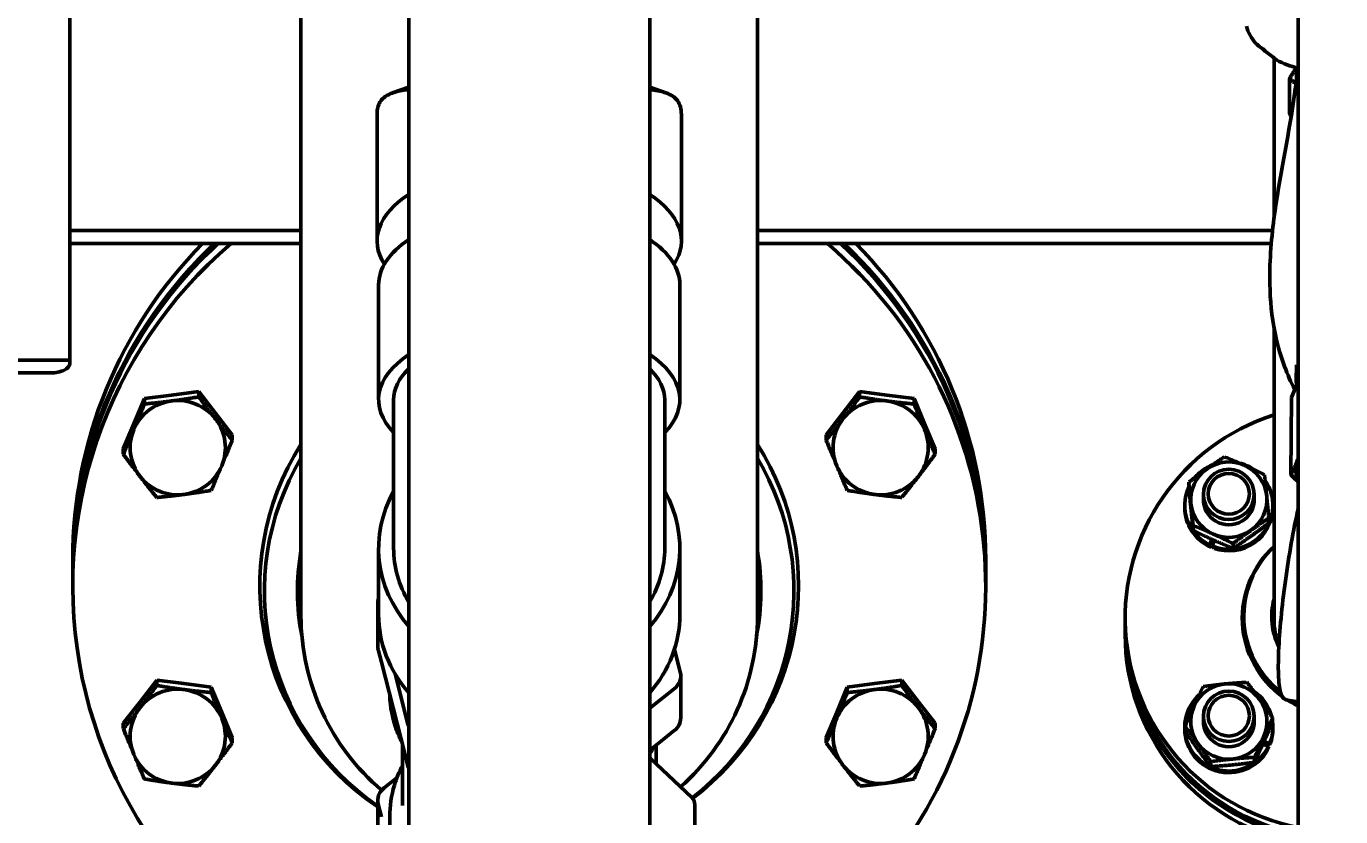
# Model space of a CAD drawing. Header units: inches. Extents: x 11 to 1621, y 11 to 1332.
# Drawn here: x 747.79 to 760.75, y 306.96 to 314.76 of the extents above; entities that cross this region are included whole.
import ezdxf

# ---------------------------------------------------------------- set-up
doc = ezdxf.new("R2010")
doc.units = ezdxf.units.IN
doc.header["$LTSCALE"] = 48
doc.header["$MEASUREMENT"] = 0
doc.layers.add('Dimension (ANSI)', color=7, linetype='Continuous', lineweight=25)
doc.layers.add('Visible (ANSI)', color=7, linetype='Continuous', lineweight=50)
doc.styles.add('Dimension Text', font='tahoma.ttf')
doc.dimstyles.new('ELC FT', dxfattribs={"dimscale": 48, "dimtxt": 0.12, "dimasz": 0.098425, "dimexe": 0.05, "dimexo": 0.1, "dimgap": 0.031496, "dimtad": 1, "dimdec": 5, "dimzin": 3, "dimdsep": 46, "dimlunit": 4, "dimtxsty": 'Dimension Text', "dimcen": 0.09, "dimdle": 0.5, "dimclrd": 5, "dimclre": 5, "dimclrt": 256, "dimadec": 1, "dimazin": 3, "dimtfac": 0.833333, "dimtofl": 0, "dimtmove": 0, "dimatfit": 3, "dimfxl": 0, "dimfrac": 2, "dimtolj": 1, "dimtzin": 0, "dimlwd": 25, "dimlwe": 25, "dimarcsym": 0})

# ---------------------------------------------------------------- blocks, each defined once
blk = doc.blocks.new('*D15')
at = {"layer": 'Defpoints', "color": 0, "linetype": 'Continuous', "transparency": 16777216}
for p in [(804.877, 319.63), (264.502, 280.771), (804.877, 187.693)]:
    blk.add_point(p, dxfattribs=at)
at = {"layer": 'Dimension (ANSI)', "color": 5, "linetype": 'Continuous', "lineweight": 25, "transparency": 16777216}
for p, q in [((804.877, 314.83), (804.877, 185.293)), ((264.502, 275.971), (264.502, 185.293)), ((269.227, 187.693), (800.153, 187.693))]:
    blk.add_line(p, q, dxfattribs=at)
at = {"layer": 'Dimension (ANSI)', "color": 5, "linetype": 'Continuous', "transparency": 16777216}
for points in [[(269.227, 188.48), (269.227, 186.905), (264.502, 187.693)], [(800.153, 188.48), (800.153, 186.905), (804.877, 187.693)]]:
    blk.add_solid(points, dxfattribs=at)
at = {"layer": 'Dimension (ANSI)', "linetype": 'Continuous', "lineweight": 25, "transparency": 16777216, "insert": (534.752, 192.841), "char_height": 5.76, "attachment_point": 5, "style": 'Dimension Text'}
blk.add_mtext('\\A1;45\'-0 3/8"', dxfattribs=at)
blk = doc.blocks.new('*D25')
at = {"layer": 'Defpoints', "color": 0, "linetype": 'Continuous', "transparency": 16777216}
for p in [(804.877, 319.63), (744.252, 285.943), (804.877, 225.928)]:
    blk.add_point(p, dxfattribs=at)
at = {"layer": 'Dimension (ANSI)', "color": 5, "linetype": 'Continuous', "lineweight": 25, "transparency": 16777216}
for p, q in [((804.877, 314.83), (804.877, 223.528)), ((744.252, 281.143), (744.252, 223.528)), ((748.977, 225.928), (800.153, 225.928))]:
    blk.add_line(p, q, dxfattribs=at)
at = {"layer": 'Dimension (ANSI)', "color": 5, "linetype": 'Continuous', "transparency": 16777216}
for points in [[(748.977, 226.715), (748.977, 225.141), (744.252, 225.928)], [(800.153, 226.715), (800.153, 225.141), (804.877, 225.928)]]:
    blk.add_solid(points, dxfattribs=at)
at = {"layer": 'Dimension (ANSI)', "linetype": 'Continuous', "lineweight": 25, "transparency": 16777216, "insert": (774.565, 231.076), "char_height": 5.76, "attachment_point": 5, "style": 'Dimension Text'}
blk.add_mtext('\\A1;5\'-0 5/8"', dxfattribs=at)

msp = doc.modelspace()

# ---------------------------------------------------------------- linework, layer by layer
at = {"layer": 'Visible (ANSI)'}
for p, q in [((748.222429, 367.361677), (748.222429, 311.464563)), ((760.332429, 334.773116), (760.332429, 302.503616)), ((750.502429, 320.40684), (750.502429, 308.942735)), ((755.002429, 308.942735), (755.002429, 320.40684)), ((751.564929, 320.016153), (751.564929, 304.504153)), ((753.939929, 320.016153), (753.939929, 304.504153)), ((760.094929, 314.44511), (760.094929, 312.864802)), ((760.247248, 314.242465), (760.247248, 313.895915)), ((751.404267, 314.100166), (751.564929, 314.156527)), ((753.939929, 314.156527), (754.100591, 314.100166)), ((751.252429, 312.641103), (751.252429, 313.88818)), ((754.252429, 312.641103), (754.252429, 313.88818)), ((750.502429, 312.744574), (748.222429, 312.744574)), ((760.080395, 312.744574), (755.002429, 312.744574)), ((750.502429, 312.615164), (748.222429, 312.615164)), ((760.067737, 312.615164), (755.002429, 312.615164)), ((751.267429, 312.20809), (751.267429, 311.074463)), ((754.237429, 312.20809), (754.237429, 311.074463)), ((760.094929, 311.786893), (760.094929, 308.9065)), ((745.222429, 311.464563), (748.222429, 311.464563)), ((748.222429, 311.464563), (748.222429, 311.433313)), ((760.316433, 311.419546), (760.314731, 311.266227)), ((745.722429, 311.339563), (748.034929, 311.339563)), ((760.332429, 311.257498), (760.268824, 311.095961)), ((749.226664, 311.121132), (749.495125, 311.156173)), ((749.495125, 311.156173), (749.495125, 311.103687)), ((749.495125, 311.156173), (749.659964, 310.943188)), ((755.844895, 310.943188), (756.009734, 311.156173)), ((756.009734, 311.156173), (756.278194, 311.121132)), ((756.009734, 311.156173), (756.009734, 311.103687)), ((748.854581, 310.838065), (748.958203, 311.08609)), ((748.958203, 311.08609), (749.226664, 311.121132)), ((748.958203, 311.08609), (748.958203, 311.033604)), ((751.415929, 311.074463), (751.415929, 310.559178)), ((754.088929, 311.074463), (754.088929, 310.559178)), ((756.278194, 311.121132), (756.546655, 311.08609)), ((756.546655, 311.08609), (756.650277, 310.838065)), ((756.546655, 311.08609), (756.546655, 311.033604)), ((760.268824, 311.095961), (760.260401, 310.337129)), ((749.659964, 310.943188), (749.824802, 310.730204)), ((755.680056, 310.730204), (755.844895, 310.943188)), ((748.750959, 310.59004), (748.854581, 310.838065)), ((756.650277, 310.838065), (756.753899, 310.59004)), ((749.824802, 310.730204), (749.824802, 310.677718)), ((755.680056, 310.730204), (755.680056, 310.677718)), ((748.750959, 310.59004), (748.750959, 310.537554)), ((751.415929, 310.559178), (751.415929, 309.90895)), ((754.088929, 309.90895), (754.088929, 310.559178)), ((756.753899, 310.59004), (756.753899, 310.537554)), ((760.311368, 310.400119), (760.311029, 310.369601)), ((759.254792, 310.262137), (759.254792, 310.21371)), ((759.399343, 310.089615), (759.399343, 310.141343)), ((759.899343, 310.089615), (759.899343, 310.141343)), ((759.214843, 310.016139), (759.214843, 310.032455)), ((760.083843, 310.016139), (760.083843, 310.032455)), ((751.415929, 309.90895), (751.415929, 309.61145)), ((754.088929, 309.90895), (754.088929, 309.61145)), ((759.29756, 309.834928), (759.29756, 309.786501)), ((760.043893, 309.908369), (760.043893, 309.859943)), ((759.456198, 309.646573), (759.480607, 309.70009)), ((751.267429, 309.61145), (751.267429, 308.95695)), ((754.237429, 309.61145), (754.237429, 308.95695)), ((759.506866, 309.688311), (759.476185, 309.621042)), ((759.509081, 309.687325), (759.484673, 309.633807)), ((759.69211, 309.658044), (759.69211, 309.609617)), ((748.252429, 309.384179), (748.252429, 309.499042)), ((757.252429, 309.384179), (757.252429, 309.499042)), ((748.252429, 309.3522), (748.252429, 309.237337)), ((757.252429, 309.3522), (757.252429, 309.237337)), ((751.258607, 309.062526), (751.258607, 308.64914)), ((751.263224, 309.02582), (751.267429, 309.009301)), ((758.627429, 308.857226), (758.627429, 308.922489)), ((758.627429, 308.825247), (758.627429, 308.759984)), ((751.263224, 308.612434), (751.294735, 308.488663)), ((754.241635, 308.38808), (754.183912, 308.614808)), ((751.294735, 308.488663), (751.409679, 308.037176)), ((748.915798, 308.097617), (749.080637, 308.310601)), ((749.080637, 308.310601), (749.080637, 308.258115)), ((749.080637, 308.310601), (749.349098, 308.27556)), ((749.349098, 308.27556), (749.617558, 308.240519)), ((751.429489, 308.372748), (751.556134, 307.875303)), ((754.246252, 308.351374), (754.246252, 307.937988)), ((755.8873, 308.240519), (756.155761, 308.27556)), ((756.155761, 308.27556), (756.424221, 308.310601)), ((756.424221, 308.310601), (756.58906, 308.097617)), ((756.424221, 308.310601), (756.424221, 308.258115)), ((749.617558, 308.240519), (749.617558, 308.188033)), ((749.617558, 308.240519), (749.72118, 307.992494)), ((753.939929, 308.033721), (754.182224, 308.225552)), ((755.783678, 307.992494), (755.8873, 308.240519)), ((755.8873, 308.240519), (755.8873, 308.188033)), ((748.750959, 307.884633), (748.915798, 308.097617)), ((751.409679, 308.037176), (751.524623, 307.585688)), ((756.58906, 308.097617), (756.753899, 307.884633)), ((760.332429, 308.09718), (760.226211, 308.112318)), ((748.750959, 307.884633), (748.750959, 307.832147)), ((749.72118, 307.992494), (749.824802, 307.744468)), ((755.680056, 307.744468), (755.783678, 307.992494)), ((756.753899, 307.884633), (756.753899, 307.832147)), ((759.399343, 307.902316), (759.399343, 307.954044)), ((759.899343, 307.902316), (759.899343, 307.954044)), ((760.080238, 307.940356), (760.080238, 307.891929)), ((754.074208, 307.726647), (754.182224, 307.812166)), ((759.214843, 307.82884), (759.214843, 307.845155)), ((759.218447, 307.855553), (759.218447, 307.807126)), ((760.083843, 307.82884), (760.083843, 307.845155)), ((749.824802, 307.744468), (749.824802, 307.691982)), ((751.502429, 307.072691), (751.502429, 307.672864)), ((753.939929, 307.620336), (754.074208, 307.726647)), ((754.002429, 307.486613), (754.002429, 307.669818)), ((755.680056, 307.744468), (755.680056, 307.691982)), ((760.038554, 307.653664), (759.984586, 307.677859)), ((759.987496, 307.684221), (760.047848, 307.657164)), ((759.997462, 307.706089), (760.05143, 307.681894)), ((751.524623, 307.585688), (751.556134, 307.461917)), ((753.94678, 307.539329), (754.354109, 307.153468)), ((759.470933, 307.506779), (759.470933, 307.458353)), ((759.901828, 307.549181), (759.901828, 307.500754)), ((751.322635, 307.249962), (751.43065, 307.335481)), ((751.43065, 307.335481), (751.449405, 307.350329)), ((751.258607, 307.12414), (751.258607, 306.730439)), ((751.294735, 306.963663), (751.263224, 307.087434)), ((754.385337, 307.08087), (754.385337, 306.859878)), ((751.377429, 306.806387), (751.377429, 306.964438))]:
    msp.add_line(p, q, dxfattribs=at)
for centre, radius, start, end in [((752.752429, 308.942735), 2.25, 180, 229.7209627), ((752.752429, 308.942735), 2.25, 311.5153945, 0), ((754.285337, 307.08087), 0.1, 0, 46.5502831)]:
    msp.add_arc(centre, radius, start, end, dxfattribs=at)
for centre, major_axis, ratio, start_param, end_param in [((760.494136, 314.826082), (-0.684674, 0.085563), 0.728711864, 0.305771268, 0.66125776), ((760.494136, 314.826082), (-0.684674, 0.085563), 0.728711864, 1.091169432, 1.424179196), ((760.752429, 314.271044), (-0.4375, 0), 0.68199836, 6.084460127, 6.360207034), ((752.752429, 312.641103), (-1.5, 0), 0.5, 5.625921154, 6.594078403), ((752.752429, 312.641103), (1.5, 0), 0.5, 5.972292211, 6.94044946), ((752.752429, 309.237337), (-4.5, 0), 0.991444861, 5.424314262, 7.551958033), ((752.752429, 309.384179), (-4.5, 0), 0.991444861, 5.473322775, 6.286769188), ((752.752429, 309.3522), (-4.5, 0), 0.991444861, 5.462871132, 6.283185307), ((752.752429, 309.499042), (-4.5, 0), 0.991444861, 5.509960126, 6.283185307), ((752.752429, 312.20809), (-1.485, 0), 0.5, 5.639123241, 6.283185307), ((752.752429, 312.20809), (1.485, 0), 0.5, 0, 0.644062066), ((752.752429, 309.237337), (4.5, 0), 0.991444861, 5.646534534, 7.142056353), ((752.752429, 309.3522), (4.5, 0), 0.991444861, 0, 0.820314175), ((752.752429, 309.384179), (4.5, 0), 0.991444861, 6.279601426, 7.093047839), ((752.752429, 309.499042), (4.5, 0), 0.991444861, 0, 0.773225181), ((752.752429, 311.074463), (-1.485, 0), 0.5, 5.639123241, 6.734212119), ((752.752429, 311.074463), (1.485, 0), 0.5, 5.832158495, 6.927247373), ((748.034929, 311.433313), (0.1875, 0), 0.5, 4.71238898, 6.283185307), ((752.752429, 311.074463), (-1.3365, 0), 0.5, 5.806487085, 6.283185307), ((752.752429, 311.074463), (1.3365, 0), 0.5, 0, 0.476698222), ((760.745954, 311.26144), (-0.431223, 0.004786), 0.731332747, 6.003698535, 6.423509099), ((749.287881, 310.602168), (-0.469, 0), 0.991444861, 4.843288674, 5.890486225), ((749.287881, 310.660122), (0.469, 0), 0.991444861, 1.700215684, 1.703176358), ((749.287881, 310.602168), (-0.469, 0), 0.991444861, 3.796091123, 4.843288674), ((756.216977, 310.602168), (-0.469, 0), 0.991444861, 4.581489286, 5.628686838), ((756.216977, 310.660122), (0.469, 0), 0.991444861, 1.438416296, 1.44137697), ((756.216977, 310.602168), (0.469, 0), 0.991444861, 0.392699082, 1.439896633), ((749.287881, 310.602168), (0.469, 0), 0.991444861, 5.890486225, 6.937683777), ((756.216977, 310.602168), (-0.469, 0), 0.991444861, 5.628686838, 6.675884389), ((760.752429, 308.922489), (-2.125, 0), 0.991444861, 5.02696336, 7.655024588), ((749.287881, 310.602168), (-0.469, 0), 0.991444861, 5.890486225, 6.937683777), ((756.216977, 310.602168), (0.469, 0), 0.991444861, 5.628686838, 6.675884389), ((752.752429, 309.237337), (-2.655, 0), 0.991444861, 5.723566676, 7.256399828), ((752.752429, 309.237337), (2.655, 0), 0.991444861, 5.363992276, 6.842803939), ((752.752429, 309.189042), (-2.60957, 0), 0.991444861, 5.752007617, 7.24450287), ((752.752429, 309.189042), (2.60957, 0), 0.991444861, 5.375138141, 6.814362997), ((759.649343, 310.089625), (-0.375, 0), 0.991444861, 4.28771862, 5.334916172), ((760.736341, 310.395402), (-0.424974, 0.004717), 0.731332747, 6.011449858, 6.283185307), ((760.736341, 310.395402), (-0.424974, 0.004717), 0.731332747, 5.975054644, 6.011449858), ((749.287881, 310.602168), (0.469, 0), 0.991444861, 4.843288674, 5.890486225), ((756.216977, 310.602168), (-0.469, 0), 0.991444861, 0.392699082, 1.439896633), ((759.649343, 310.089625), (-0.375, 0), 0.991444861, 5.334916172, 6.382113723), ((759.649343, 310.032455), (0.4345, 0), 0.991444861, 1.94731032, 2.450397172), ((759.649343, 310.032455), (0.4345, 0), 0.991444861, 0.954183795, 1.328929134), ((759.649343, 310.089625), (0.375, 0), 0.991444861, 0.098928416, 1.146125967), ((760.736003, 310.364884), (-0.424974, 0.004717), 0.731332747, 5.972501664, 6.610103881), ((749.287881, 310.602168), (0.469, 0), 0.991444861, 3.796091123, 4.843288674), ((756.216977, 310.602168), (0.469, 0), 0.991444861, 4.581489286, 5.628686838), ((759.649343, 310.032455), (0.4345, 0), 0.991444861, 4.32368725, 6.886153968), ((752.752429, 309.61145), (-1.485, 0), 0.866025404, 5.832158495, 6.927247373), ((752.752429, 309.61145), (1.485, 0), 0.866025404, 5.639123241, 6.734212119), ((759.649343, 310.032455), (-0.4345, 0), 0.991444861, 5.850646458, 7.393342644), ((759.649343, 310.089625), (-0.250136, 0), 0.991444861, 6.250227729, 9.457735539), ((759.649343, 310.089625), (0.375, 0), 0.991444861, 5.334916172, 6.382113723), ((759.649343, 310.016139), (-0.4345, 0), 0.991444861, 0, 1.160892608), ((759.649343, 310.089625), (-0.375, 0), 0.991444861, 0.098928416, 1.146125967), ((759.649343, 310.016139), (0.4345, 0), 0.991444861, 4.374515417, 6.283185307), ((759.649343, 310.089625), (0.375, 0), 0.991444861, 4.28771862, 5.334916172), ((752.752429, 309.189042), (-2.285, 0), 0.991444861, 6.107933772, 6.478017041), ((752.752429, 309.61145), (-1.3365, 0), 0.866025404, 0, 0.476698222), ((752.752429, 309.61145), (1.3365, 0), 0.866025404, 5.806487085, 6.283185307), ((752.752429, 309.189042), (2.285, 0), 0.991444861, 6.088353573, 6.458436843), ((759.649343, 310.020888), (-0.286892, 0.61656), 0.529254802, 1.959760443, 2.010495714), ((759.649343, 310.044021), (0.286892, -0.61656), 0.529254802, 5.173290356, 5.224118523), ((760.752429, 308.922489), (-0.97, 0), 0.991444861, 5.457202952, 7.217348972), ((760.752429, 308.938152), (-0.955266, 0), 0.991444861, 5.47151828, 7.181374842), ((752.752429, 309.360031), (-2.285, 0), 0.991444861, 0.037747426, 0.175251536), ((752.752429, 309.360031), (2.285, 0), 0.991444861, 6.107933772, 6.245437882), ((751.455457, 309.062526), (-0.19685, 0), 0.866025404, 5.982662264, 6.500194961), ((760.752429, 308.938152), (-0.68, 0), 0.991444861, 6.025222773, 6.742345597), ((752.752429, 308.95695), (-1.485, 0), 0.866025404, 0, 0.644062066), ((752.752429, 308.95695), (1.485, 0), 0.866025404, 5.639123241, 6.283185307), ((760.752429, 308.849395), (-0.68, 0), 0.991444861, 6.025222773, 6.217311427), ((760.752429, 308.825247), (-2.125, 0), 0.991444861, 6.275595855, 7.655024588), ((760.752429, 308.857226), (-2.125, 0), 0.991444861, 0, 1.371839281), ((760.752429, 308.759984), (-2.125, 0), 0.991444861, 0, 1.33821425), ((751.455457, 308.64914), (-0.19685, 0), 0.866025404, 0, 0.217009653), ((749.287881, 307.814551), (0.469, 0), 0.991444861, 1.438416296, 1.44137697), ((754.049401, 308.351374), (0.19685, 0), 0.866025404, 5.452997409, 6.500194961), ((756.216977, 307.814551), (0.469, 0), 0.991444861, 1.700215684, 1.703176358), ((759.649343, 307.902326), (-0.375, 0), 0.991444861, 4.811317396, 5.858514947), ((759.649343, 307.845155), (0.4345, 0), 0.991444861, 1.567494892, 1.774442292), ((759.649343, 307.902326), (-0.375, 0), 0.991444861, 3.764119845, 4.811317396), ((749.287881, 307.756597), (-0.469, 0), 0.991444861, 4.581489286, 5.628686838), ((749.287881, 307.756597), (0.469, 0), 0.991444861, 0.392699082, 1.439896633), ((756.216977, 307.756597), (-0.469, 0), 0.991444861, 4.843288674, 5.890486225), ((756.216977, 307.756597), (-0.469, 0), 0.991444861, 3.796091123, 4.843288674), ((759.649343, 307.845155), (-0.4345, 0), 0.991444861, 5.446533324, 8.964138971), ((759.649343, 307.845155), (0.4345, 0), 0.991444861, 0.261314917, 0.97356506), ((749.287881, 307.756597), (-0.469, 0), 0.991444861, 5.628686838, 6.675884389), ((756.216977, 307.756597), (0.469, 0), 0.991444861, 5.890486225, 6.937683777), ((759.649343, 307.902326), (-0.375, 0), 0.991444861, 5.858514947, 6.905712498), ((759.649343, 307.902326), (0.375, 0), 0.991444861, 5.858514947, 6.905712498), ((760.752429, 308.922489), (0.97, 0), 0.991444861, 4.144654326, 4.264582112), ((760.752429, 308.938152), (0.955266, 0), 0.991444861, 4.225802915, 4.257159783), ((749.287881, 307.756597), (0.469, 0), 0.991444861, 5.628686838, 6.675884389), ((754.049401, 307.937988), (0.19685, 0), 0.866025404, 5.452997409, 6.283185307), ((756.216977, 307.756597), (-0.469, 0), 0.991444861, 5.890486225, 6.937683777), ((759.649343, 307.902326), (-0.250136, 0), 0.991444861, 6.250227729, 9.457735539), ((759.649343, 307.845155), (0.4345, 0), 0.991444861, 5.894483577, 6.412082129), ((751.748368, 307.912009), (-0.19685, 0), 0.866025404, 0.217009653, 0.371272116), ((759.649343, 307.82884), (-0.4345, 0), 0.991444861, 0, 2.731688935), ((759.649343, 307.82884), (0.4345, 0), 0.991444861, 5.945311743, 6.283185307), ((759.649343, 307.902326), (0.375, 0), 0.991444861, 3.764119845, 4.811317396), ((759.649343, 307.902326), (0.375, 0), 0.991444861, 4.811317396, 5.858514947), ((759.649343, 307.833589), (-0.432492, 0.145135), 0.287519191, 2.777141396, 2.827876667), ((759.649343, 307.856722), (0.432492, -0.145135), 0.287519191, 5.990671309, 6.041499475), ((749.287881, 307.756597), (-0.469, 0), 0.991444861, 0.392699082, 1.439896633), ((756.216977, 307.756597), (0.469, 0), 0.991444861, 4.843288674, 5.890486225), ((749.287881, 307.756597), (0.469, 0), 0.991444861, 4.581489286, 5.628686838), ((751.748368, 307.498623), (-0.19685, 0), 0.866025404, 0.217009653, 0.371272116), ((756.216977, 307.756597), (0.469, 0), 0.991444861, 3.796091123, 4.843288674), ((751.455457, 307.12414), (-0.19685, 0), 0.866025404, 5.452997409, 6.500194961)]:
    msp.add_ellipse(centre, major_axis=major_axis, ratio=ratio, start_param=start_param, end_param=end_param, dxfattribs=at)
for centre, major_axis in [((759.649343, 310.141343), (0.25, 0)), ((759.649343, 310.147318), (-0.202812, 0)), ((759.649343, 307.954044), (-0.25, 0)), ((759.649343, 307.960019), (0.202812, 0))]:
    msp.add_ellipse(centre, major_axis=major_axis, ratio=0.991444861, dxfattribs=at)
for points, knots in [([(759.915487, 314.587211), (759.952412, 314.558011), (759.988068, 314.529805), (760.055977, 314.476012), (760.089768, 314.449207), (760.122879, 314.42293)], [-8.2934585521, -8.2934585521, -8.2934585521, -8.2934585521, -7.92622912, -7.92622912, -7.5589996878, -7.5589996878, -7.5589996878, -7.5589996878]), ([(760.299632, 311.174203), (760.261172, 311.24931), (760.227884, 311.325378), (760.15078, 311.532928), (760.116193, 311.66544), (760.065002, 311.957469), (760.05343, 312.116948), (760.052455, 312.50071), (760.074458, 312.72372), (760.161847, 313.338942), (760.247344, 313.724048), (760.309325, 314.174963), (760.318324, 314.261248), (760.32486, 314.346822)], [66.155258051, 66.155258051, 66.155258051, 66.155258051, 66.852257289, 66.852257289, 68.042933644, 68.042933644, 69.476523834, 69.476523834, 71.521866144, 71.521866144, 75.213236174, 75.213236174, 76.106558626, 76.106558626, 76.106558626, 76.106558626]), ([(751.252429, 313.88818), (751.252429, 313.901624), (751.253152, 313.914499), (751.259682, 313.969058), (751.273594, 314.004292), (751.321979, 314.061507), (751.356841, 314.083271), (751.439582, 314.112756), (751.483899, 314.122355), (751.544225, 314.130838), (751.554469, 314.132146), (751.56493, 314.133363)], [-35.825053226, -35.825053226, -35.825053226, -35.825053226, -35.585284286, -35.585284286, -34.760630416, -34.760630416, -33.923794159, -33.923794159, -33.23982846, -33.23982846, -33.103768283, -33.103768283, -33.103768283, -33.103768283]), ([(753.939941, 314.133362), (753.946591, 314.132588), (753.953155, 314.131778), (753.988363, 314.127155), (754.015265, 314.122615), (754.060885, 314.112478), (754.080226, 314.10717), (754.15153, 314.082681), (754.190716, 314.056909), (754.240912, 313.986456), (754.252429, 313.941972), (754.252429, 313.88818)], [-26.60465376, -26.60465376, -26.60465376, -26.60465376, -26.518075345, -26.518075345, -26.133955692, -26.133955692, -25.811840546, -25.811840546, -24.842703014, -24.842703014, -23.883368817, -23.883368817, -23.883368817, -23.883368817]), ([(760.332429, 309.998517), (760.329648, 309.986243), (760.326874, 309.973807), (760.300801, 309.855144), (760.2781, 309.738154), (760.236245, 309.494572), (760.217087, 309.368068), (760.184158, 309.117928), (760.170389, 308.994338), (760.149604, 308.762182), (760.142604, 308.6537), (760.136125, 308.461998), (760.136681, 308.379117), (760.145959, 308.243996), (760.152967, 308.194872), (760.180611, 308.138471), (760.197009, 308.116479), (760.226211, 308.112318)], [1.718967328, 1.718967328, 1.718967328, 1.718967328, 1.757286476, 1.757286476, 2.080179484, 2.080179484, 2.401789903, 2.401789903, 2.723229568, 2.723229568, 3.045329464, 3.045329464, 3.370122825, 3.370122825, 3.708958686, 3.708958686, 3.884218678, 3.884218678, 3.884218678, 3.884218678]), ([(760.143938, 308.659531), (760.12886, 308.696077), (760.116001, 308.737261), (760.098932, 308.822338), (760.094929, 308.866272), (760.094929, 308.9065)], [1.8619214616, 1.8619214616, 1.8619214616, 1.8619214616, 2.1641622828, 2.1641622828, 2.4733428046, 2.4733428046, 2.4733428046, 2.4733428046]), ([(751.377776, 308.162486), (751.380796, 308.044379), (751.403687, 307.926736), (751.459796, 307.77557), (751.476661, 307.736984), (751.495697, 307.699309)], [0.85232408, 0.85232408, 0.85232408, 0.85232408, 1.1412036463, 1.1412036463, 1.2426609977, 1.2426609977, 1.2426609977, 1.2426609977]), ([(753.939929, 307.55643), (753.940168, 307.555282), (753.94044, 307.554157), (753.941978, 307.548667), (753.943603, 307.544974), (753.94651, 307.539506), (753.947621, 307.538142), (753.947701, 307.538041), (753.947703, 307.538039), (753.947703, 307.538039)], [3.9551092861, 3.9551092861, 3.9551092861, 3.9551092861, 3.9699443552, 3.9699443552, 4.0300748696, 4.0300748696, 4.100791266, 4.100791266, 4.1035880855, 4.1035880855, 4.1035880855, 4.1035880855]), ([(751.502429, 307.467884), (751.470039, 307.405785), (751.443589, 307.341115), (751.393025, 307.17388), (751.377429, 307.069169), (751.377429, 306.964438)], [6.6890952986, 6.6890952986, 6.6890952986, 6.6890952986, 6.8572794478, 6.8572794478, 7.1133732049, 7.1133732049, 7.1133732049, 7.1133732049])]:
    msp.add_open_spline(points, degree=3, knots=knots, dxfattribs=at)
for points, weights in [([(760.247248, 314.242465), (760.284537, 314.302258), (760.31786, 314.348563)], [1, 1.02056069497, 1.01884533376]), ([(760.310014, 314.189268), (760.280251, 314.217415), (760.247248, 314.242465)], [1.01894176319, 1.01815476875, 1]), ([(760.247248, 313.895915), (760.255758, 313.882268), (760.264, 313.869415)], [1, 1.00461914809, 1.00811398509]), ([(748.854581, 310.780111), (748.902673, 310.89522), (748.958203, 311.033604)], [1, 1.0379548493, 1]), ([(748.958203, 311.033604), (749.102071, 311.046915), (749.226664, 311.063178)], [1, 1.0379548493, 1]), ([(749.226664, 311.063178), (749.351257, 311.079441), (749.495125, 311.103687)], [1, 1.0379548493, 1]), ([(749.495125, 311.103687), (749.583462, 310.984081), (749.659964, 310.885235)], [1, 1.0379548493, 1]), ([(755.844895, 310.885235), (755.921397, 310.984081), (756.009734, 311.103687)], [1, 1.0379548493, 1]), ([(756.009734, 311.103687), (756.153601, 311.079441), (756.278194, 311.063178)], [1, 1.0379548493, 1]), ([(756.278194, 311.063178), (756.402787, 311.046915), (756.546655, 311.033604)], [1, 1.0379548493, 1]), ([(756.546655, 311.033604), (756.602186, 310.89522), (756.650277, 310.780111)], [1, 1.0379548493, 1]), ([(749.659964, 310.885235), (749.736466, 310.786389), (749.824802, 310.677718)], [1, 1.0379548493, 1]), ([(755.680056, 310.677718), (755.768393, 310.786389), (755.844895, 310.885235)], [1, 1.0379548493, 1]), ([(748.750959, 310.537554), (748.80649, 310.665002), (748.854581, 310.780111)], [1, 1.0379548493, 1]), ([(756.650277, 310.780111), (756.698368, 310.665002), (756.753899, 310.537554)], [1, 1.0379548493, 1]), ([(749.824802, 310.677718), (749.769272, 310.539334), (749.72118, 310.424225)], [1, 1.0379548493, 1]), ([(755.783678, 310.424225), (755.735587, 310.539334), (755.680056, 310.677718)], [1, 1.0379548493, 1]), ([(748.915798, 310.319102), (748.839296, 310.417948), (748.750959, 310.537554)], [1, 1.0379548493, 1]), ([(756.753899, 310.537554), (756.665562, 310.417948), (756.58906, 310.319102)], [1, 1.0379548493, 1]), ([(759.430684, 310.391671), (759.512315, 310.44976), (759.606575, 310.512462)], [1, 1.0379548493, 1]), ([(759.606575, 310.512462), (759.712295, 310.469438), (759.80385, 310.428392)], [1, 1.0379548493, 1]), ([(760.260401, 310.337129), (760.296433, 310.403482), (760.327887, 310.483365)], [3.17901442375, 3.42491204518, 3.42491204518]), ([(760.327887, 310.483365), (760.330157, 310.489129), (760.332429, 310.495022)], [3.42491204518, 3.42491204518, 3.42363198958]), ([(749.72118, 310.424225), (749.673089, 310.309116), (749.617558, 310.181668)], [1, 1.0379548493, 1]), ([(755.8873, 310.181668), (755.831769, 310.309116), (755.783678, 310.424225)], [1, 1.0379548493, 1]), ([(759.254792, 310.262137), (759.349052, 310.333583), (759.430684, 310.391671)], [1, 1.0379548493, 1]), ([(759.80385, 310.428392), (759.895406, 310.387346), (760.001125, 310.335579)], [1, 1.0379548493, 1]), ([(749.080637, 310.111585), (748.9923, 310.220255), (748.915798, 310.319102)], [1, 1.0379548493, 1]), ([(756.58906, 310.319102), (756.512558, 310.220255), (756.424221, 310.111585)], [1, 1.0379548493, 1]), ([(759.276176, 310.052904), (759.266252, 310.152038), (759.254792, 310.262137)], [1, 1.0379548493, 1]), ([(760.001125, 310.335579), (760.012585, 310.22548), (760.022509, 310.126346)], [1, 1.0379548493, 1]), ([(760.332429, 310.265122), (760.298039, 310.297597), (760.260401, 310.337129)], [3.33510530443, 3.27630765783, 3.17901442375]), ([(749.349098, 310.141159), (749.224505, 310.124896), (749.080637, 310.111585)], [1, 1.0379548493, 1]), ([(749.617558, 310.181668), (749.473691, 310.157421), (749.349098, 310.141159)], [1, 1.0379548493, 1]), ([(756.155761, 310.141159), (756.031168, 310.157421), (755.8873, 310.181668)], [1, 1.0379548493, 1]), ([(756.424221, 310.111585), (756.280354, 310.124896), (756.155761, 310.141159)], [1, 1.0379548493, 1]), ([(759.254792, 310.21371), (759.266252, 310.094868), (759.276176, 309.995734)], [1, 1.0379548493, 1]), ([(760.022509, 310.126346), (760.032433, 310.027212), (760.043893, 309.908369)], [1, 1.0379548493, 1]), ([(759.29756, 309.834928), (759.2861, 309.95377), (759.276176, 310.052904)], [1, 1.0379548493, 1]), ([(759.276176, 309.995734), (759.2861, 309.896599), (759.29756, 309.786501)], [1, 1.0379548493, 1]), ([(759.494835, 309.750858), (759.403279, 309.791904), (759.29756, 309.834928)], [1, 1.0379548493, 1]), ([(760.043893, 309.908369), (759.949633, 309.845667), (759.868001, 309.787579)], [1, 1.0379548493, 1]), ([(759.868001, 309.730408), (759.949633, 309.788496), (760.043893, 309.859943)], [1, 1.0379548493, 1]), ([(759.29756, 309.786501), (759.403279, 309.734733), (759.494835, 309.693687)], [1, 1.0379548493, 1]), ([(759.69211, 309.658044), (759.586391, 309.709812), (759.494835, 309.750858)], [1, 1.0379548493, 1]), ([(759.868001, 309.787579), (759.78637, 309.72949), (759.69211, 309.658044)], [1, 1.0379548493, 1]), ([(759.69211, 309.609617), (759.78637, 309.67232), (759.868001, 309.730408)], [1, 1.0379548493, 1]), ([(759.494835, 309.693687), (759.586391, 309.652641), (759.69211, 309.609617)], [1, 1.0379548493, 1]), ([(759.396857, 308.246727), (759.512315, 308.262461), (759.612305, 308.2723)], [1, 1.0379548493, 1]), ([(759.612305, 308.2723), (759.712295, 308.282139), (759.827753, 308.289129)], [1, 1.0379548493, 1]), ([(759.827753, 308.289129), (759.895406, 308.200047), (759.953995, 308.119114)], [1, 1.0379548493, 1]), ([(748.915798, 308.039663), (748.9923, 308.13851), (749.080637, 308.258115)], [1, 1.0379548493, 1]), ([(749.080637, 308.258115), (749.224505, 308.233869), (749.349098, 308.217607)], [1, 1.0379548493, 1]), ([(749.349098, 308.217607), (749.473691, 308.201344), (749.617558, 308.188033)], [1, 1.0379548493, 1]), ([(749.617558, 308.188033), (749.673089, 308.049649), (749.72118, 307.93454)], [1, 1.0379548493, 1]), ([(755.783678, 307.93454), (755.831769, 308.049649), (755.8873, 308.188033)], [1, 1.0379548493, 1]), ([(755.8873, 308.188033), (756.031168, 308.201344), (756.155761, 308.217607)], [1, 1.0379548493, 1]), ([(756.155761, 308.217607), (756.280354, 308.233869), (756.424221, 308.258115)], [1, 1.0379548493, 1]), ([(756.424221, 308.258115), (756.512558, 308.13851), (756.58906, 308.039663)], [1, 1.0379548493, 1]), ([(759.307652, 308.055512), (759.349052, 308.146284), (759.396857, 308.246727)], [1, 1.0379548493, 1]), ([(748.750959, 307.832147), (748.839296, 307.940817), (748.915798, 308.039663)], [1, 1.0379548493, 1]), ([(756.58906, 308.039663), (756.665562, 307.940817), (756.753899, 307.832147)], [1, 1.0379548493, 1]), ([(759.218447, 307.855553), (759.266252, 307.964739), (759.307652, 308.055512)], [1, 1.0379548493, 1]), ([(759.953995, 308.119114), (760.012585, 308.038181), (760.080238, 307.940356)], [1, 1.0379548493, 1]), ([(749.72118, 307.93454), (749.769272, 307.819431), (749.824802, 307.691982)], [1, 1.0379548493, 1]), ([(755.680056, 307.691982), (755.735587, 307.819431), (755.783678, 307.93454)], [1, 1.0379548493, 1]), ([(760.080238, 307.940356), (760.032433, 307.839913), (759.991033, 307.74914)], [1, 1.0379548493, 1]), ([(759.991033, 307.69197), (760.032433, 307.782742), (760.080238, 307.891929)], [1, 1.0379548493, 1]), ([(748.854581, 307.578654), (748.80649, 307.693763), (748.750959, 307.832147)], [1, 1.0379548493, 1]), ([(756.753899, 307.832147), (756.698368, 307.693763), (756.650277, 307.578654)], [1, 1.0379548493, 1]), ([(759.34469, 307.685538), (759.2861, 307.766471), (759.218447, 307.855553)], [1, 1.0379548493, 1]), ([(759.218447, 307.807126), (759.2861, 307.7093), (759.34469, 307.628367)], [1, 1.0379548493, 1]), ([(749.824802, 307.691982), (749.736466, 307.572377), (749.659964, 307.47353)], [1, 1.0379548493, 1]), ([(755.844895, 307.47353), (755.768393, 307.572377), (755.680056, 307.691982)], [1, 1.0379548493, 1]), ([(759.470933, 307.506779), (759.403279, 307.604605), (759.34469, 307.685538)], [1, 1.0379548493, 1]), ([(759.34469, 307.628367), (759.403279, 307.547434), (759.470933, 307.458353)], [1, 1.0379548493, 1]), ([(759.991033, 307.74914), (759.949633, 307.658368), (759.901828, 307.549181)], [1, 1.0379548493, 1]), ([(759.901828, 307.500754), (759.949633, 307.601197), (759.991033, 307.69197)], [1, 1.0379548493, 1]), ([(748.958203, 307.336096), (748.902673, 307.463545), (748.854581, 307.578654)], [1, 1.0379548493, 1]), ([(756.650277, 307.578654), (756.602186, 307.463545), (756.546655, 307.336096)], [1, 1.0379548493, 1]), ([(759.68638, 307.532352), (759.586391, 307.522513), (759.470933, 307.506779)], [1, 1.0379548493, 1]), ([(759.901828, 307.549181), (759.78637, 307.542191), (759.68638, 307.532352)], [1, 1.0379548493, 1]), ([(759.68638, 307.475182), (759.78637, 307.485021), (759.901828, 307.500754)], [1, 1.0379548493, 1]), ([(749.659964, 307.47353), (749.583462, 307.374684), (749.495125, 307.266014)], [1, 1.0379548493, 1]), ([(756.009734, 307.266014), (755.921397, 307.374684), (755.844895, 307.47353)], [1, 1.0379548493, 1]), ([(759.470933, 307.458353), (759.586391, 307.465342), (759.68638, 307.475182)], [1, 1.0379548493, 1]), ([(749.226664, 307.295587), (749.102071, 307.31185), (748.958203, 307.336096)], [1, 1.0379548493, 1]), ([(749.495125, 307.266014), (749.351257, 307.279325), (749.226664, 307.295587)], [1, 1.0379548493, 1]), ([(756.278194, 307.295587), (756.153601, 307.279325), (756.009734, 307.266014)], [1, 1.0379548493, 1]), ([(756.546655, 307.336096), (756.402787, 307.31185), (756.278194, 307.295587)], [1, 1.0379548493, 1])]:
    msp.add_rational_spline(points, weights, degree=2, dxfattribs=at)
msp.add_open_spline([(753.939929, 307.580483), (753.956654, 307.60565), (753.972358, 307.631377), (753.986993, 307.657597)], degree=3, dxfattribs=at)

# ---------------------------------------------------------------- dimensions: what is measured, and where the dimension line sits
at = {"layer": 'Dimension (ANSI)', "color": 5, "linetype": 'Continuous', "lineweight": 25, "true_color": 0x0000ff}
dim = msp.add_linear_dim(base=(804.877429, 187.692735), p1=(264.502429, 280.771104), p2=(804.877429, 319.630235), angle=180, dimstyle='ELC FT', override={"dimgap": 0.031496, "dimdec": 5, "dimlfac": 1, "dimtol": 0, "dimlim": 0, "dimtp": 0, "dimtm": 0, "dimtdec": 2, "dimatfit": 1}, dxfattribs=at)
dim.commit()
dim.dimension.update_dxf_attribs({"geometry": '*D15', "text_midpoint": (534.752429, 187.692735), "dimtype": 160})
dim = msp.add_linear_dim(base=(804.877429, 225.927966), p1=(744.252429, 285.942735), p2=(804.877429, 319.630235), dimstyle='ELC FT', override={"dimgap": 0.031496, "dimdec": 5, "dimlfac": 1, "dimtol": 0, "dimlim": 0, "dimtp": 0, "dimtm": 0, "dimtdec": 2, "dimatfit": 1}, dxfattribs=at)
dim.commit()
dim.dimension.update_dxf_attribs({"geometry": '*D25', "text_midpoint": (774.564929, 225.927966), "dimtype": 160})

doc.saveas('drawing.dxf')
